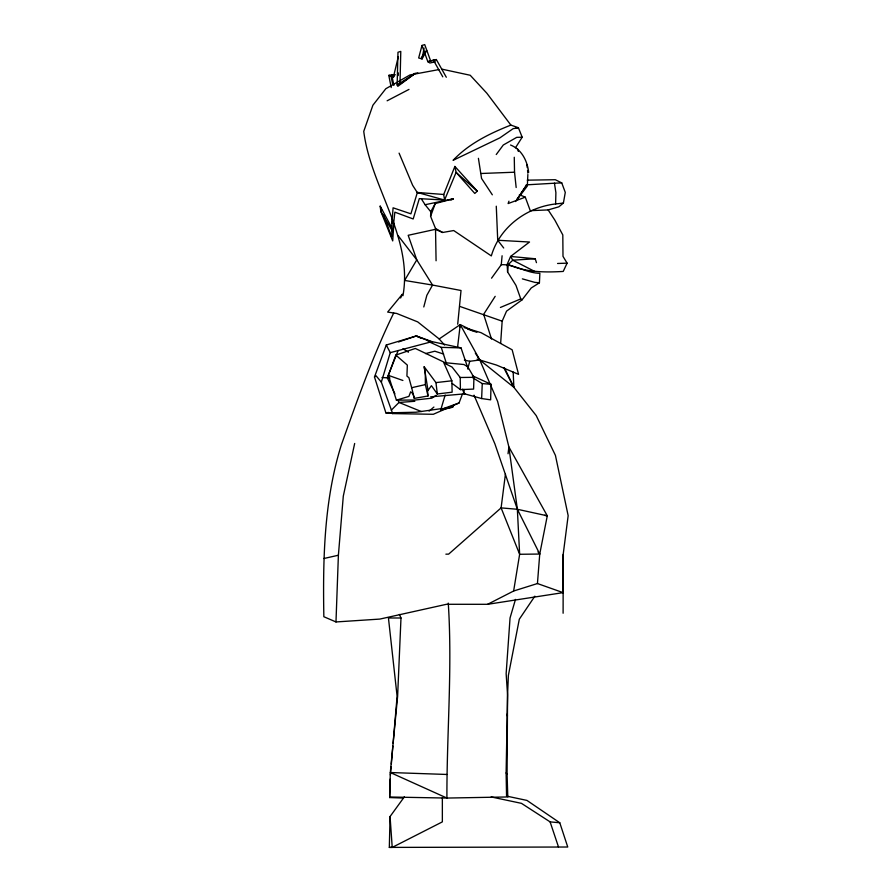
<?xml version="1.0" encoding="UTF-8"?>
<svg xmlns="http://www.w3.org/2000/svg" width="892" height="892" viewBox="0 0 892 892"><rect width="100%" height="100%" fill="white"/><g stroke="black" fill="none" stroke-linecap="round" stroke-linejoin="round"><path stroke-width="1.34" d="M442.354 797.827L442.354 821.878L392.224 847.4L389.325 847.4L390.06 816.537L404.399 796.79M448.263 603.115C452.512 668.03 446.736 733.09 446.914 798.061L506.578 796.98L506.11 772.951L507.57 695.002L506.143 673.638L510.046 617.989L515.487 599.391M393.695 313.047C372.923 355.607 357.213 400.341 341.346 444.874C323.963 500.457 322.859 558.994 323.841 616.729L335.983 621.947L379.847 619.081L446.513 604.285L487.623 604.308L563.108 592.634L563.187 554.434L568.159 515.665L555.426 455.388L536.215 415.594L513.87 387.318L503.924 367.983M563.187 554.434L563.108 613.239M507.804 797.303L507.08 773.91L507.559 694.779L508.384 675.411L519.3 619.226L534.865 596.179M399.984 84.06L400.787 51.401L397.977 52.26L397.13 84.93L397.832 86.323L414.892 73.59L399.984 84.06L397.13 84.93L414.892 73.59M403.496 798.061L389.67 797.559L390.317 772.528L397.609 696.418L400.987 617.989L399.393 614.41M472.403 375.744L491.035 384.296L490.645 399.839L481.635 398.546L463.929 393.651L462.714 389.146M457.707 324.209L461.03 290.502L432.542 285.061L416.776 259.873L408.179 235.298L435.374 229.344L442.633 232.477L453.716 230.549L491.325 255.915C499.542 227.304 526.525 207.234 555.616 203.956L555.894 192.627L554.445 183.206L526.18 184.867M436.255 395.267L431.795 398.178L415.204 400.017L396.416 400.162L388.366 375.354L395.825 355.083L415.315 348.46L445.175 362.698L463.918 364.527L467.743 366.768L473.942 377.327L473.596 389.09L460.417 389.626L452.277 383.538M389.67 797.559L390.272 779.006M463.929 393.651L464.074 389.481M398.2 75.575L398.289 72.888M335.983 621.947L338.391 555.237L343.297 496.142L354.67 443.469M436.077 260.776L435.519 228.497L430.591 216.332L430.758 211.739L435.229 203.554L453.314 198.805L450.939 200.165M392.001 228.642L391.655 236.781L383.527 215.095M392.224 223.223L392.402 219.153M481.635 398.546L482.26 383.582L472.849 377.84M500.657 343.197L502.163 321.165L506.545 311.152L522.043 299.857L531.219 287.982L539.426 282.809L539.872 273.298C526.28 273.186 514.394 263.909 501.271 264.734L491.548 278.181M393.84 223.401L392.714 240.918L380.839 211.426L380.182 206.152L391.655 227.482L393.082 207.814L410.911 213.824L417.367 192.46L443.725 194.478L454.875 166.425L477.276 191.167L474.789 193.441L456.102 172.379L454.875 166.425M487.623 604.308L513.636 591.006L537.441 583.546L539.738 554.043L547.287 515.81L508.897 447.003L497.636 401.456L479.785 359.978L460.239 324.599L439.176 338.949L417.712 321.9L396.672 313.449L387.652 312.077L402.348 294.226L400.62 297.995M390.395 775.037L391.109 766.752M391.343 763.987L392.87 746.024M393.104 743.27L397.107 696.306L388.444 617.989L400.987 617.989M501.271 264.734L502.096 255.77M522.043 299.857L520.761 298.909L515.966 285.373L507.581 271.926L508.295 264.5L512.766 260.196L535.222 258.758L536.471 262.672M457.551 347.49L460.239 324.599L472.448 330.664M505.441 474.053L501.103 507.882L519.635 554.278L513.636 591.006M508.039 453.76L508.897 447.003L517.36 509.276L519.635 554.278L539.738 554.043L517.36 509.276L494.87 443.815L474.02 395.167M402.961 295.709C413.264 237.317 370.793 187.532 363.746 131.358L372.901 105.211L385.812 88.732L410.008 74.939L438.953 69.576M459.826 327.241L460.239 324.599M519.4 194.69L525.288 197.177L530.261 210.668L548.145 209.921L558.883 206.799L563.398 203.064L565.283 192.427L561.759 182.905L555.292 179.716L527.272 180.162M424.068 48.045L422.061 58.939L418.671 57.958L421.994 45.459L424.715 44.6L430.602 60.823L436.355 59.552L446.312 77.258M398.311 56.664L393.361 77.314L388.8 75.407L391.22 87.572M423.789 306.959L426.844 295.319L432.542 285.061L404.611 280.445L416.776 259.873L398.256 235.834M467.731 368.831L469.761 361.293L479.785 359.978L496.454 365.051L518.564 374.361L512.153 349.809L481.056 332.683L464.074 327.554M462.357 394.197L459.057 402.972L440.849 409.506L445.164 395.033M459.057 402.972L433.3 414.289L392.658 413.587L381.341 382.133L390.261 352.652L386.269 345.014L374.484 377.004L385.913 412.918L388.366 413.119M508.953 201.191L508.106 203.566L525.288 197.177M430.591 216.332L435.229 203.554M398.1 350.589L387.284 377.762L394.9 393.807M453.693 404.767L452.601 407.231L440.737 410.075M548.145 209.921L554.824 220.079L562.807 234.942L562.997 256.361L567.1 263.162L563.22 271.436C544.834 272.517 525.288 272.361 508.295 264.5M460.417 389.626L460.216 377.494L452.088 367.069L443.893 362.977L451.854 380.795L452.132 392.179L437.336 393.974L431.427 385.69L427.558 391.097L428.004 395.981L414.334 398.389L412.896 393.718L410.677 391.789L408.904 396.405L396.416 400.162M453.85 404.767L452.601 407.231L444.896 408.179M394.9 74.716L393.361 77.314L392.134 75.575L388.8 75.407L394.9 74.716L392.134 75.575M515.476 147.782L522.177 137.223L518.408 127.723L510.871 125.092L486.831 93.203L470.218 75.263L441.585 69.085M495.183 296.334L483.642 314.341L491.525 339.049M517.104 199.284L526.157 185.714L515.598 201.547M496.253 154.528L503.289 145.017L516.747 137.346L522.177 137.223M517.271 199.329L527.339 186.027L527.863 174.486M422.25 56.129L426.666 50.42L422.061 58.939L421.515 57.077M391.265 410.208L399.003 402.448L414.825 401.288M429.108 411.112L433.902 407.064M374.484 377.004L376.023 375.744L381.341 382.133M440.849 409.506L442.332 408.491L416.085 412.215L385.913 412.918M387.128 100.796L408.982 89.401M510.871 125.092C489.686 133.488 469.036 143.523 453.08 160.326L499.933 137.836L513.123 128.671L518.408 127.723L516.067 127.935M500.412 307.461L520.761 298.909M398.512 341.948L416.252 335.972L432.062 341.625L461.03 347.891L468.133 368.875M430.602 60.823L427.837 61.693L421.994 45.459M435.352 61.804L429.899 62.998L427.837 61.693L436.355 59.552M386.269 345.014L416.252 335.972L432.575 342.372M390.261 352.652L432.062 341.625M425.595 353.589L434.839 351.203L443.603 354.057M395.825 355.083L407.332 365.096L406.919 376.078L408.893 377.673L411.647 387.708L425.373 384.597L425.306 373.949L424.191 366.746L435.954 382.601L437.336 393.974M323.841 558.515L338.391 555.237M421.459 199.028L425.116 204.725L453.314 198.805M414.713 73.434L417.824 72.854M515.821 128.058L518.408 127.723M555.616 203.956L563.398 203.064M435.954 382.601L451.854 380.795M430.646 396.84L464.966 393.829M481.134 173.494L514.539 172.212L516.167 187.521M554.445 183.206L561.759 182.905M557.567 263.475L567.1 263.162M460.216 377.494L473.942 377.327M445.877 554.166L448.631 554.144L501.103 507.882L517.36 509.276L547.287 515.81L544.577 515.342M506.611 796.099L526.949 800.414L559.786 822.77L567.747 847.021L389.325 847.4M389.726 797.013L446.914 798.061L390.317 772.528L446.914 774.468M430 342.238L441.25 347.367L461.03 347.891M381.999 377.539L389.982 377.963M496.275 206.197L497.725 240.26L529.514 242.022L510.592 256.461L507.135 264.422L507.581 271.926M482.26 383.582L491.035 384.296M491.157 796.935L521.441 803.346L550.108 821.878L559.786 822.77M535.222 258.758L510.592 256.461L512.766 260.196L534.464 271.313M539.426 282.809L534.776 282.363L522.355 278.861M464.375 360.089L469.761 361.293M388.031 412.427L392.658 413.587M417.367 192.46L444.562 200.064L456.102 172.379L477.276 191.167M477.131 359.13L479.785 359.978L513.87 387.318L513.179 372.042M427.859 340.911L431.75 342.171M459.804 306.424L502.163 321.165M467.832 329.159L476.841 332.292M388.366 375.354L402.894 380.471M537.441 583.546L563.108 592.634M421.28 411.524L399.003 402.448L397.832 399.984M416.252 335.972L421.258 338.246M510.547 145.006C521.708 149.432 527.428 161.039 528.666 172.435M435.519 228.497L442.633 232.477M402.95 348.761L408.436 352.195M506.11 772.951L507.08 773.91M439.176 338.949L444.584 345.048M537.987 551.947L539.738 554.043M425.116 204.725L430.758 211.739M497.725 240.26L503.712 248.009M492.328 194.813L481.557 178.456L478.413 158.319M475.336 353.098L479.785 359.978M417.791 193.33L412.662 185.346L399.081 153.134M380.839 211.426L392.714 231.619L394.866 212.162L413.186 218.964L419.318 198.626L444.562 200.064L443.725 194.478M433.545 60.422L442.778 76.835M504.337 367.66L513.87 387.318M380.182 206.152L381.62 209.988M550.108 821.878L558.503 846.965M441.25 347.367L446.569 363.903M517.65 148.975L518.33 151.417M411.647 387.708L414.334 398.389M425.373 384.597L428.004 395.981M391.7 74.538L393.863 85.42M391.097 76.389L392.725 84.55M424.191 366.746L428.004 390.217M526.96 164.853L527.25 167.618M527.54 170.372L527.841 173.137M507.213 714.013L507.425 716.086M390.06 816.537L392.224 847.4M514.271 157.26L514.539 172.212"/></g></svg>
